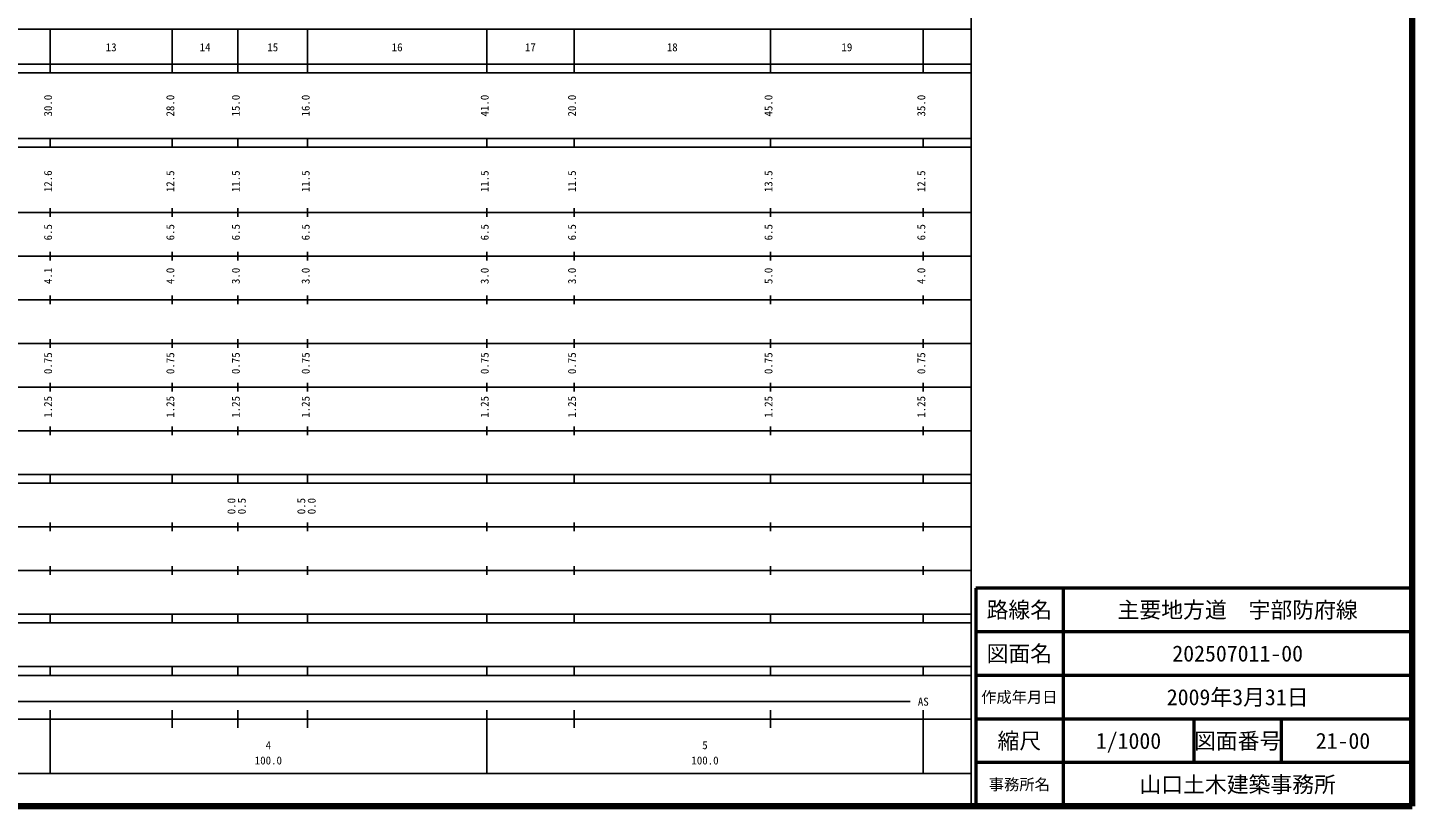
# Model space of a CAD drawing. Units: millimetres on the paper, enlarged 1000 times. Extents: x 40000 to 680000, y 20000 to 380000.
# Drawn here: x 362877 to 680000, y 20000 to 198357 of the extents above; entities that cross this region are included whole.
import ezdxf
from ezdxf.enums import TextEntityAlignment as Align

# ---------------------------------------------------------------- set-up
doc = ezdxf.new("R2010")
doc.units = ezdxf.units.MM
doc.header["$LTSCALE"] = 1000
for name, color, linetype, lineweight in [('M-TTL', 2, 'Continuous', 140), ('M-TTL-BAND', 7, 'Continuous', 25), ('M-TTL-FRAM', 2, 'Continuous', 50), ('M-TTL-LINE', 7, 'Continuous', 50)]:
    doc.layers.add(name, color=color, linetype=linetype, lineweight=lineweight)
doc.layers.add('M-TTL-TXT', color=7, linetype='Continuous')
doc.styles.add('ＭＳ ゴシック', font='')
doc.styles.get('ＭＳ ゴシック').set_extended_font_data('MS Gothic')

msp = doc.modelspace()

# ---------------------------------------------------------------- linework, layer by layer
at = {"layer": 'M-TTL'}
for p, q in [((680000, 20000), (680000, 380000)), ((40000, 20000), (680000, 20000))]:
    msp.add_line(p, q, dxfattribs=at)
at = {"layer": 'M-TTL-BAND'}
for p, q in [((579000, 20000), (579000, 370000)), ((68000, 198000), (579000, 198000)), ((368000, 188000), (368000, 198000)), ((396000, 188000), (396000, 198000)), ((411000, 188000), (411000, 198000)), ((427000, 188000), (427000, 198000)), ((468000, 188000), (468000, 198000)), ((488000, 188000), (488000, 198000)), ((533000, 188000), (533000, 198000)), ((568000, 188000), (568000, 198000)), ((40000, 190000), (579000, 190000)), ((40000, 188000), (579000, 188000)), ((40000, 173000), (579000, 173000)), ((368000, 171000), (368000, 173000)), ((396000, 171000), (396000, 173000)), ((411000, 171000), (411000, 173000)), ((427000, 171000), (427000, 173000)), ((468000, 171000), (468000, 173000)), ((488000, 171000), (488000, 173000)), ((533000, 171000), (533000, 173000)), ((568000, 171000), (568000, 173000)), ((40000, 171000), (579000, 171000)), ((40000, 156000), (579000, 156000)), ((368000, 155000), (368000, 157000)), ((396000, 155000), (396000, 157000)), ((411000, 155000), (411000, 157000)), ((427000, 155000), (427000, 157000)), ((468000, 155000), (468000, 157000)), ((488000, 155000), (488000, 157000)), ((533000, 155000), (533000, 157000)), ((568000, 155000), (568000, 157000)), ((46000, 146000), (579000, 146000)), ((368000, 145000), (368000, 147000)), ((396000, 145000), (396000, 147000)), ((411000, 145000), (411000, 147000)), ((427000, 145000), (427000, 147000)), ((468000, 145000), (468000, 147000)), ((488000, 145000), (488000, 147000)), ((533000, 145000), (533000, 147000)), ((568000, 145000), (568000, 147000)), ((368000, 135000), (368000, 137000)), ((396000, 135000), (396000, 137000)), ((411000, 135000), (411000, 137000)), ((427000, 135000), (427000, 137000)), ((468000, 135000), (468000, 137000)), ((488000, 135000), (488000, 137000)), ((533000, 135000), (533000, 137000)), ((568000, 135000), (568000, 137000)), ((52000, 136000), (579000, 136000)), ((368000, 125000), (368000, 127000)), ((396000, 125000), (396000, 127000)), ((411000, 125000), (411000, 127000)), ((427000, 125000), (427000, 127000)), ((468000, 125000), (468000, 127000)), ((488000, 125000), (488000, 127000)), ((533000, 125000), (533000, 127000)), ((568000, 125000), (568000, 127000)), ((46000, 126000), (579000, 126000)), ((52000, 116000), (579000, 116000)), ((368000, 115000), (368000, 117000)), ((396000, 115000), (396000, 117000)), ((411000, 115000), (411000, 117000)), ((427000, 115000), (427000, 117000)), ((468000, 115000), (468000, 117000)), ((488000, 115000), (488000, 117000)), ((533000, 115000), (533000, 117000)), ((568000, 115000), (568000, 117000)), ((46000, 106000), (579000, 106000)), ((368000, 105000), (368000, 107000)), ((396000, 105000), (396000, 107000)), ((411000, 105000), (411000, 107000)), ((427000, 105000), (427000, 107000)), ((468000, 105000), (468000, 107000)), ((488000, 105000), (488000, 107000)), ((533000, 105000), (533000, 107000)), ((568000, 105000), (568000, 107000)), ((40000, 96000), (579000, 96000)), ((368000, 94000), (368000, 96000)), ((396000, 94000), (396000, 96000)), ((411000, 94000), (411000, 96000)), ((427000, 94000), (427000, 96000)), ((468000, 94000), (468000, 96000)), ((488000, 94000), (488000, 96000)), ((533000, 94000), (533000, 96000)), ((568000, 94000), (568000, 96000)), ((40000, 94000), (579000, 94000)), ((49000, 84000), (579000, 84000)), ((368000, 83000), (368000, 85000)), ((396000, 83000), (396000, 85000)), ((411000, 83000), (411000, 85000)), ((427000, 83000), (427000, 85000)), ((468000, 83000), (468000, 85000)), ((488000, 83000), (488000, 85000)), ((533000, 83000), (533000, 85000)), ((568000, 83000), (568000, 85000)), ((40000, 74000), (579000, 74000)), ((368000, 73000), (368000, 75000)), ((396000, 73000), (396000, 75000)), ((411000, 73000), (411000, 75000)), ((427000, 73000), (427000, 75000)), ((468000, 73000), (468000, 75000)), ((488000, 73000), (488000, 75000)), ((533000, 73000), (533000, 75000)), ((568000, 73000), (568000, 75000)), ((40000, 64000), (579000, 64000)), ((368000, 62000), (368000, 64000)), ((396000, 62000), (396000, 64000)), ((411000, 62000), (411000, 64000)), ((427000, 62000), (427000, 64000)), ((468000, 62000), (468000, 64000)), ((488000, 62000), (488000, 64000)), ((533000, 62000), (533000, 64000)), ((568000, 62000), (568000, 64000)), ((40000, 62000), (579000, 62000)), ((40000, 52000), (579000, 52000)), ((368000, 50000), (368000, 52000)), ((396000, 50000), (396000, 52000)), ((411000, 50000), (411000, 52000)), ((427000, 50000), (427000, 52000)), ((468000, 50000), (468000, 52000)), ((488000, 50000), (488000, 52000)), ((533000, 50000), (533000, 52000)), ((568000, 50000), (568000, 52000)), ((40000, 50000), (579000, 50000)), ((71000, 44000), (565000, 44000)), ((368000, 27500), (368000, 42000)), ((396000, 38000), (396000, 42000)), ((411000, 38000), (411000, 42000)), ((427000, 38000), (427000, 42000)), ((468000, 27500), (468000, 42000)), ((488000, 38000), (488000, 42000)), ((533000, 38000), (533000, 42000)), ((568000, 27500), (568000, 42000)), ((40000, 40000), (579000, 40000)), ((68000, 27500), (579000, 27500))]:
    msp.add_line(p, q, dxfattribs=at)
at = {"layer": 'M-TTL-FRAM'}
for p, q in [((680000, 70000), (580000, 70000)), ((580000, 70000), (580000, 20000))]:
    msp.add_line(p, q, dxfattribs=at)
at = {"layer": 'M-TTL-LINE'}
for p, q in [((600000, 70000), (600000, 20000)), ((680000, 60000), (580000, 60000)), ((680000, 50000), (580000, 50000)), ((680000, 40000), (580000, 40000)), ((630000, 40000), (630000, 30000)), ((650000, 40000), (650000, 30000)), ((680000, 30000), (580000, 30000))]:
    msp.add_line(p, q, dxfattribs=at)

# ---------------------------------------------------------------- texts
at = {"layer": 'M-TTL-BAND', "style": 'ＭＳ ゴシック'}
for s, p in [('13', (382000, 192405)), ('14', (403500, 192405)), ('15', (419000, 192405)), ('16', (447500, 192405)), ('17', (478000, 192405)), ('18', (510500, 192405)), ('19', (550500, 192405)), ('AS', (568000, 42500)), ('4', (418000, 32523)), ('5', (518000, 32523)), ('100.0', (418000, 29033)), ('100.0', (518000, 29033))]:
    msp.add_text(s, height=1833, dxfattribs=at).set_placement(p, align=Align.BOTTOM_CENTER)
for s, p in [('30.0', (369000, 180500)), ('28.0', (397000, 180500)), ('15.0', (412000, 180500)), ('16.0', (428000, 180500)), ('41.0', (469000, 180500)), ('20.0', (489000, 180500)), ('45.0', (534000, 180500)), ('35.0', (569000, 180500)), ('12.6', (369000, 163174)), ('12.5', (397000, 163174)), ('11.5', (412000, 163174)), ('11.5', (428000, 163174)), ('11.5', (469000, 163174)), ('11.5', (489000, 163174)), ('13.5', (534000, 163174)), ('12.5', (569000, 163174)), ('6.5', (369000, 151500)), ('6.5', (397000, 151500)), ('6.5', (412000, 151500)), ('6.5', (428000, 151500)), ('6.5', (469000, 151500)), ('6.5', (489000, 151500)), ('6.5', (534000, 151500)), ('6.5', (569000, 151500)), ('4.1', (369000, 141500)), ('4.0', (397000, 141500)), ('3.0', (412000, 141500)), ('3.0', (428000, 141500)), ('3.0', (469000, 141500)), ('3.0', (489000, 141500)), ('5.0', (534000, 141500)), ('4.0', (569000, 141500)), ('0.75', (369000, 121500)), ('0.75', (397000, 121500)), ('0.75', (412000, 121500)), ('0.75', (428000, 121500)), ('0.75', (469000, 121500)), ('0.75', (489000, 121500)), ('0.75', (534000, 121500)), ('0.75', (569000, 121500)), ('1.25', (369000, 111500)), ('1.25', (397000, 111500)), ('1.25', (412000, 111500)), ('1.25', (428000, 111500)), ('1.25', (469000, 111500)), ('1.25', (489000, 111500)), ('1.25', (534000, 111500)), ('1.25', (569000, 111500)), ('0.0', (411000, 88764)), ('0.5', (413370, 88764)), ('0.5', (427000, 88764)), ('0.0', (429370, 88764))]:
    msp.add_text(s, height=1833, rotation=90, dxfattribs=at).set_placement(p, align=Align.BOTTOM_CENTER)
at = {"layer": 'M-TTL-TXT', "style": 'ＭＳ ゴシック'}
for s, height, p in [('路線名', 3666, (590000, 65000)), ('主要地方道\u3000宇部防府線', 3666, (640000, 65000)), ('図面名', 3666, (590000, 55000)), ('202507011-00', 3666, (640000, 55000)), ('作成年月日', 2566, (590000, 45000)), ('2009年3月31日', 3666, (640000, 45000)), ('縮尺', 3666, (590000, 35000)), ('1/1000', 3666, (615000, 35000)), ('図面番号', 3666, (640000, 35000)), ('21-00', 3666, (664125, 35000)), ('事務所名', 2566, (590000, 25000)), ('山口土木建築事務所', 3666, (640000, 25000))]:
    msp.add_text(s, height=height, dxfattribs=at).set_placement(p, align=Align.MIDDLE_CENTER)

doc.saveas('drawing.dxf')
